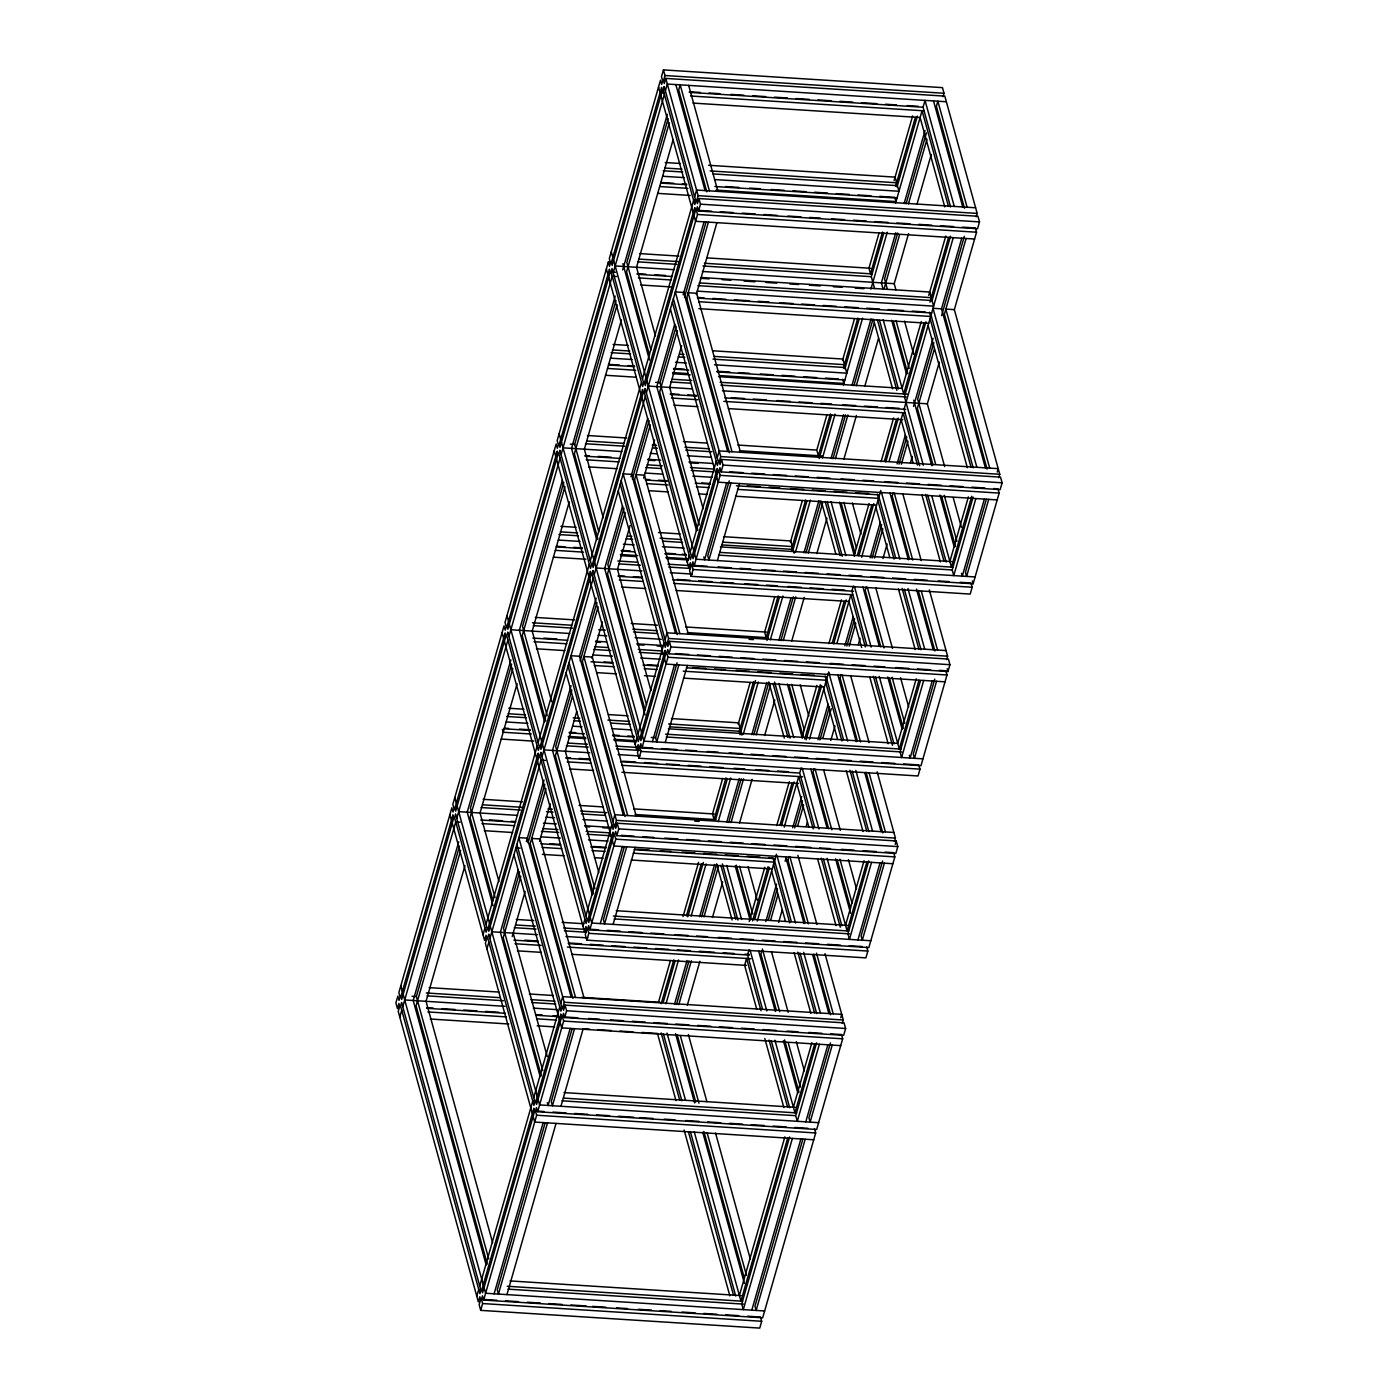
<?xml version="1.0" encoding="UTF-8"?>
<svg xmlns="http://www.w3.org/2000/svg" width="1398" height="1398" viewBox="0 0 1398 1398"><rect width="100%" height="100%" fill="white"/><g stroke="black" fill="none" stroke-linecap="round" stroke-linejoin="round"><path stroke-width="1.5" d="M612.691 262.37L608.322 262.108L557.173 440.527L558.326 444.774L557.33 448.234L556.159 444.005L505.01 622.425L506.181 626.671L505.185 630.149L504.014 625.902L452.847 804.322L454.018 808.568L453.022 812.046L451.851 807.799L398.849 992.65L400.02 996.896L399.024 1000.374L397.853 996.127L395.896 1002.943L397.451 1008.587L398.919 1003.449L399.706 1006.315L398.238 1011.453L478.343 1301.87L479.829 1296.732L480.615 1299.598L479.147 1304.736L480.685 1310.363L759.726 1328.1L761.683 1321.285L760.512 1317.038L747.423 1316.2M943.038 96.689L944.017 93.264L942.462 87.637L663.438 69.9L661.481 76.715L662.652 80.962L661.656 84.439L660.485 80.193L609.318 258.63L610.489 262.859L609.493 266.336L608.322 262.108M663.438 69.9L664.994 75.527L663.526 80.665L664.312 83.531L665.78 78.41L944.821 96.13L977.167 213.405L976.171 216.83M611.048 271.998L612.044 268.521L643.639 383L642.643 386.477L611.048 271.998L615.417 272.278M399.793 1017.08L401.75 1010.265M402.746 1006.787L455.748 821.937L460.099 822.216M456.744 818.459L507.911 640.039M508.907 636.562L560.074 458.142M561.07 454.665L612.219 276.227L616.588 276.507M613.215 272.75L664.382 94.33M665.378 90.853L667.335 84.037L946.359 101.757M458.701 841.823L413.196 1000.496L486.154 1264.963M510.864 659.908L467.212 812.186L493.005 905.712M562.433 480.091L519.357 630.271L544.591 721.735M615.19 296.114L571.52 448.374L596.754 539.838M622.704 269.901L667.353 114.217M488.741 1258.951L416.359 996.529L459.47 846.209M511.633 664.295L470.375 808.219L495.049 897.673M563.796 482.397L522.52 626.321L547.212 715.776M598.798 531.799L574.683 444.407L615.959 300.483M668.122 118.585L626.846 262.509L650.944 349.902M460.641 850.456L416.062 1005.913L487.273 1264.072M512.804 668.541L470.06 817.585L493.005 900.731M564.967 486.626L522.223 635.688L545.727 720.914M617.13 304.729L574.386 453.791L597.89 539.016M669.293 122.832L626.549 271.894L649.476 355.04M464.957 865.607L426.041 1001.317L492.62 1242.7M517.12 683.674L480.038 812.989L498.964 881.596M569.283 501.777L532.201 631.092L551.703 701.761M621.446 319.88L584.364 449.195L603.289 517.784M672.997 140.062L636.527 267.298L655.435 335.887M483.026 934.773L484.984 927.94M485.98 924.462L537.147 746.043M538.143 742.565L589.309 564.145M590.306 560.668L641.472 382.248M642.468 378.771L693.635 200.333L697.986 200.613M694.631 196.856L696.588 190.041L975.612 207.778M665.78 78.41L698.126 195.668L696.658 200.805L697.445 203.689L698.93 198.551L977.953 216.271L979.509 221.898L977.552 228.73L698.528 210.993L697.357 206.764L696.361 210.242L697.532 214.471L646.365 392.908M486.923 948.91L488.881 942.077M489.877 938.6L541.043 760.18L545.412 760.46M542.04 756.702L593.206 578.283M594.202 574.805L645.369 396.368M698.528 210.993L700.485 204.178L698.93 198.551M518.291 869.748L500.344 932.326L540.17 1076.687M526.364 841.579L544.014 780.049M571.048 685.754L552.507 750.429L592.333 894.79M579.419 656.553L596.16 598.152M622.599 505.936L604.67 568.514L645.055 714.972M630.987 476.735L647.728 418.334M674.762 324.039L656.815 386.617L696.641 530.978M683.133 294.838L704.068 221.845M519.654 872.037L503.507 928.359L542.774 1070.693M528.025 842.837L544.783 784.435M571.817 690.14L555.67 746.462L594.919 888.779M580.187 660.939L596.929 602.538M623.98 508.243L607.833 564.547L646.505 704.784M632.35 479.042L649.091 420.623M699.245 524.984L659.978 382.65L676.143 326.328M684.513 297.127L706.042 222.037M520.825 876.284L503.21 937.726L541.288 1075.831M529.79 844.986L545.954 788.682M572.394 696.466L555.356 755.829L593.451 893.916M581.952 663.089L598.099 606.767M625.151 512.472L607.518 573.931L645.037 709.922M634.115 481.192L650.262 424.87M677.296 330.575L659.681 392.034L697.777 530.122M686.278 299.294L708.402 222.107M512.21 936.555L525.141 891.417M539.506 841.369L550.27 803.815M576.71 711.599L565.334 751.233L598.816 872.597M591.983 658.353L602.416 621.918M630.061 525.526L617.497 569.336L650.979 690.682M643.639 478.151L654.579 440.021M681.63 345.725L669.659 387.438L703.142 508.785M696.291 294.541L716.912 222.649M476.788 1296.243L478.745 1289.41M479.741 1285.933L532.743 1101.1L537.112 1101.362M533.739 1097.622L559.742 1006.927M560.755 1003.449L562.695 996.634L841.736 1014.371L840.757 1017.779M582.949 926.018L584.906 919.185M585.902 915.707L611.905 825.03M612.901 821.552L614.858 814.737L893.881 832.457M635.111 744.103L637.069 737.288M638.065 733.81L664.067 643.132L668.436 643.412M665.064 639.655L667.021 632.822L946.044 650.559M687.274 562.206L689.231 555.39M690.228 551.913L716.23 461.235M717.226 457.758L719.184 450.925L998.207 468.662L997.228 472.07M571.205 997.176L527.343 838.171L518.833 837.629L564.25 1002.261L562.782 1007.399L563.569 1010.265L565.054 1005.127L844.077 1022.864L845.633 1028.491L843.676 1035.324L564.652 1017.587L563.481 1013.358L562.485 1016.818L563.656 1021.064L537.653 1111.76L816.677 1129.479L842.679 1038.801L841.509 1034.555L830.604 1033.856M623.368 815.279L579.506 656.256L570.996 655.714L616.413 820.364L614.945 825.502L615.732 828.367L617.2 823.23L896.24 840.967L897.796 846.594L895.838 853.427L616.798 835.689L615.627 831.443L614.631 834.921L615.802 839.167L589.799 929.845L868.84 947.582L894.842 856.887L893.672 852.658L884.951 852.098M675.531 633.364L631.669 474.359L623.159 473.817L668.576 638.467L667.108 643.604L667.894 646.47L669.362 641.332L948.403 659.07L949.941 664.697L947.984 671.512L668.96 653.792L667.79 649.546L666.794 653.023L667.964 657.27L641.962 747.947L920.985 765.685L946.988 674.989L945.834 670.743L939.281 670.341M727.694 451.467L683.832 292.462L675.321 291.92L720.739 456.569L719.271 461.69L720.057 464.573L721.525 459.435L1000.549 477.155L1002.104 482.799L1000.147 489.615L721.123 471.877L719.953 467.648L718.956 471.126L720.127 475.355L694.124 566.05L973.148 583.77L999.151 493.092L997.98 488.846L993.629 488.566M480.685 1310.363L482.642 1303.548L481.471 1299.301L482.467 1295.841L483.638 1300.07L762.679 1317.807L815.681 1132.957L814.51 1128.71M483.638 1300.07L536.657 1115.22L535.486 1110.991L536.483 1107.513L537.653 1111.76M866.673 946.813L867.843 951.059L865.886 957.875L586.845 940.155L588.803 933.322L587.632 929.093L588.628 925.616L589.799 929.845M903.562 763.937L918.818 764.916L919.989 769.145L918.032 775.977L639.008 758.24L640.966 751.425L639.795 747.179L640.791 743.701L641.962 747.947M960.094 582.319L970.981 583.018L972.152 587.247L970.195 594.08L691.171 576.343L693.128 569.528L691.958 565.281L692.954 561.804L694.124 566.05M564.652 1017.587L566.609 1010.771L565.054 1005.127M616.798 835.689L618.755 828.874L617.2 823.23M668.96 653.792L670.918 646.959L669.362 641.332M721.123 471.877L723.081 465.062L721.525 459.435M494.106 1293.797L543.193 1122.594M570.192 1028.421L548.103 1105.469L547.334 1102.638M600.266 923.571L622.355 846.524M652.429 741.674L674.518 664.627M726.68 482.729L704.592 559.759L703.806 556.946M545.168 1122.804L497.269 1289.83L498.439 1294.059L547.527 1122.856M572.166 1028.631L551.266 1101.502L552.437 1105.748L574.526 1028.701M624.329 846.734L603.429 919.604L604.6 923.851L626.688 846.804M678.851 664.906L656.763 741.936L655.592 737.707L677.086 662.739M729.249 480.842L707.755 555.792L708.908 560.039L731.014 482.992M506.95 1294.6L556.037 1123.398M560.947 1106.29L583.036 1029.243M613.11 924.375L635.199 847.345M665.256 742.478L687.344 665.448M717.419 560.581L739.507 483.533M658.493 1002.209L670.463 960.443M683.028 916.599L698.598 862.321M722.661 778.424L712.491 813.881L714.046 819.508L725.999 777.795M738.214 724.181L750.167 682.469M774.824 596.527L764.654 631.983L766.209 637.61L778.162 595.898M790.359 542.284L802.33 500.571M826.969 414.612L816.799 450.069L818.354 455.713L830.325 414M842.522 360.387L854.493 318.674M879.132 232.715L868.962 268.171L870.517 273.816L882.488 232.085M894.091 180.569L912.632 115.912M661.237 1003.659L673.819 959.814M686.383 915.97L701.359 863.772M739.158 731.905L753.522 681.84M791.32 550.008L805.685 499.942M843.483 368.111L857.83 318.045M895.646 186.196L915.375 117.362M663.229 1002.349L675.199 960.601M687.781 916.756L703.334 862.461M715.427 820.294L727.397 778.581M739.961 734.771L755.497 680.546M766.995 640.476L779.56 596.684M792.718 550.795L807.065 500.729M819.158 458.579L831.705 414.769M844.864 368.88L859.228 318.831M883.868 232.872L871.304 276.682L874.589 288.547M897.027 186.983L917.368 116.069M665.972 1003.816L678.554 959.972M691.119 916.127L706.095 863.929M718.188 821.762L730.735 777.952M743.299 734.16L758.258 681.997M770.333 639.847L782.897 596.055M795.462 552.245L810.421 500.1M822.496 457.95L835.06 414.158M843.431 384.957L862.566 318.202M870.902 289.124L887.223 232.243M895.594 203.042L922.068 110.704L948.456 206.327M674.483 1004.341L687.047 960.513M699.629 916.669L714.588 864.471M726.68 822.304L739.245 778.494M751.809 734.684L766.751 682.539M778.843 640.389L790.814 598.676M803.972 552.787L818.913 500.641M831.006 458.492L843.571 414.699M851.941 385.481L871.076 318.744M895.716 232.784L881.369 282.85L883.082 289.089M904.104 203.584L925.039 130.591M676.457 1004.568L689.022 960.723M701.586 916.878L716.562 864.68M728.655 822.496L741.22 778.703M753.767 734.894L768.725 682.748M780.818 640.599L793.365 596.806M805.93 552.996L820.888 500.851M832.963 458.701L845.528 414.891M853.898 385.691L873.051 318.954M897.691 232.994L884.532 278.884L887.415 289.369M906.061 203.793L926.402 132.88M678.816 1004.62L691.381 960.775M703.963 916.931L718.327 866.83M731.014 822.566L743.579 778.773M756.143 734.964L770.49 684.915M783.177 640.668L795.742 596.876M808.306 553.066L822.653 503M835.34 458.771L847.904 414.961M856.275 385.761L874.222 323.183M884.235 288.268L899.456 235.144M908.438 203.863L926.979 139.206M687.327 1005.162L699.891 961.317M712.456 917.472L722.644 881.981M739.525 823.107L752.089 779.315M764.636 735.505L774.807 700.049M791.687 641.21L804.234 597.4M816.799 553.608L826.969 518.151M843.833 459.313L856.397 415.503M864.768 386.302L878.538 338.333M895.926 289.893L894.213 283.672L908.56 233.606M916.931 204.405L931.295 154.339M749.223 921.509L764.776 867.267M776.729 825.554L789.293 781.762M801.98 737.515L816.921 685.37M828.892 643.657L841.456 599.847M854.143 555.618L869.084 503.472M881.055 461.759L893.602 417.95M902.112 388.312L921.247 321.575M928.744 295.432L945.764 236.052M752.561 920.88L768.114 866.655M780.084 824.925L792.037 783.212M804.724 738.983L820.276 684.74M832.229 643.028L844.2 601.315M857.481 554.989L871.845 504.94M884.392 461.13L896.363 419.417M923.991 323.025L903.667 393.956L883.187 319.723M929.985 302.178L948.526 237.52M754.553 919.587L769.512 867.442M781.465 825.711L794.029 781.919M806.122 739.769L821.657 685.527M833.627 643.814L846.192 600.004M858.879 555.775L873.82 503.63M885.79 461.917L898.355 418.107M925.983 321.732L904.454 396.822L923.327 465.219M931.959 300.867L950.5 236.21M749.031 949.854L747.563 954.974L762.574 1009.373M757.297 921.037L776.449 854.3M784.226 827.179L798.73 776.554L813.164 828.857M801.194 767.956L799.726 773.077L814.737 827.476M809.459 739.14L828.595 672.386M836.983 643.185L850.893 594.657L865.327 646.959M853.357 586.059L851.889 591.179L866.9 645.579M861.622 557.243L880.757 490.488M889.128 461.288L903.056 412.742L917.49 465.062M953.261 237.677L904.052 409.282L919.639 465.761M765.807 921.579L776.572 884.043M792.718 827.721L801.701 796.423M817.97 739.682L828.14 704.225M844.881 645.824L853.252 616.623M870.133 557.785L880.286 522.31M897.044 463.909L905.415 434.708M913.523 406.416L933.06 338.333M941.431 309.133L961.754 238.202M768.376 919.709L777.34 888.412M785.117 861.29L786.323 857.131M794.693 827.931L802.469 800.809M819.927 739.891L829.503 706.514M846.856 646.016L854.615 618.912M872.09 557.977L881.666 524.617M899.001 464.119L906.778 436.997M933.829 342.702L917.665 399.024L935.577 463.944M941.605 315.599L964.323 236.332M761.875 950.692L760.896 954.1L776.467 1010.597M770.735 919.762L777.917 894.737M787.476 861.36L788.874 856.52M797.646 825.903L803.64 805.056M814.038 768.778L813.059 772.203L828.63 828.699M822.898 737.864L831.268 708.664M839.639 679.463L841.037 674.622M849.215 646.086L855.786 623.141M866.183 586.88L865.205 590.306L880.792 646.802M874.466 558.047L882.837 528.846M891.802 497.566L893.2 492.725M901.378 464.188L907.949 441.244M934.388 349.028L917.368 408.408L932.955 464.887M943.965 315.668L966.088 238.481M778.651 922.4L782.233 909.888M806.157 826.445L807.345 822.269M830.796 740.503L834.99 725.894M858.32 644.548L860.102 638.292M882.959 558.588L887.153 543.997M910.482 462.651L912.265 456.395M944.664 466.583L927.346 403.812L939.316 362.082M954.257 309.937L976.555 232.208L975.385 227.961L962.296 227.14M739.385 1295.492L784.89 1136.819M793.382 1107.164L811.906 1042.628M845.545 925.266L864.051 860.714M897.708 743.369L916.214 678.816M949.871 561.472L968.377 496.919M787.633 1138.269L740.94 1301.119L694.229 1131.768M814.65 1044.096L794.938 1112.808L774.929 1040.217M866.812 862.182L847.101 930.893L827.074 858.32M918.958 680.284L899.264 748.996L879.237 676.405M971.715 496.307L951.426 567.099L931.977 496.605M789.625 1136.958L741.726 1303.985L743.282 1309.629L792.386 1138.426M816.624 1042.786L795.742 1115.674L797.297 1121.301L819.385 1044.254M868.787 860.888L847.887 933.777L849.442 939.404L871.531 862.356M920.356 681.071L900.05 751.862L901.605 757.506L923.694 680.459M973.113 497.094L952.213 569.965L953.768 575.592L975.856 498.562M751.792 1310.171L800.879 1138.968M805.79 1121.843L827.878 1044.795M857.953 939.945L880.041 862.898M932.204 681.001L910.115 758.048L909.329 755.217M984.367 499.103L962.278 576.133L961.492 573.302M802.854 1139.178L754.955 1306.204L756.126 1310.433L805.213 1139.23M830.447 1042.925L808.953 1117.876L810.124 1122.122L832.212 1045.075M882.61 861.011L861.116 935.978L862.286 940.225L884.375 863.178M934.773 679.113L913.278 754.081L914.449 758.31L936.538 681.28M986.324 499.296L965.441 572.166L966.595 576.413L988.701 499.366M842.295 1023.423L843.291 1019.998L824.995 953.681M894.458 841.526L895.436 838.101L877.158 771.783M946.621 659.611L947.599 656.186L929.32 589.886M998.784 477.714L999.762 474.289L954.345 309.64L945.834 309.098L989.697 468.12M895.262 844.392L896.24 840.967M664.994 75.527L944.017 93.264M689.371 91.761L700.276 92.443M708.996 93.002L719.9 93.701M730.787 94.382L743.876 95.221M752.596 95.763L765.667 96.602M774.387 97.161L787.476 97.982M796.196 98.542L809.267 99.38M817.987 99.922L831.076 100.761M839.796 101.303L852.867 102.141M861.587 102.701L876.843 103.662M885.563 104.221L896.467 104.92M907.372 105.601L918.259 106.3M689.354 92.373L922.61 107.209M664.347 92.932L660.083 92.652L658.528 87.025M690.542 95.99L923.798 110.809M692.954 103.085L919.657 117.502M665.238 162.535L680.407 163.496M708.594 165.279L895.07 177.127L896.625 182.771L710.149 170.923M664.609 168.022L681.962 169.123M663.246 170.766L682.748 171.989M713.102 173.929L897.411 185.637L898.966 191.264L714.658 179.556M662.617 176.253L684.304 177.633M660.677 182.439L673.679 183.278M682.346 183.82L686.698 184.099M725.719 186.581L738.738 187.402M749.573 188.101L760.407 188.782M771.259 189.481L784.261 190.303M792.946 190.844L805.947 191.683M814.615 192.225L827.633 193.064M836.301 193.606L849.32 194.427M857.988 194.986L870.989 195.807M879.674 196.367L894.842 197.328L896.013 201.574L716.056 190.128M660.66 183.068L686.68 184.728M714.885 186.511L897.009 198.097M659.664 186.546L687.868 188.346M698.126 195.668L977.167 213.405M657.724 193.378L690.245 195.44M700.485 204.178L979.509 221.898M696.361 210.242L711.617 211.203M720.337 211.762L733.408 212.583M742.128 213.143L755.217 213.981M763.937 214.523L777.008 215.362M787.913 216.043L800.984 216.882M809.704 217.441L820.609 218.123M831.513 218.822L844.584 219.661M853.304 220.202L866.393 221.041M875.113 221.6L888.184 222.422M896.904 222.981L909.993 223.802M918.713 224.362L931.784 225.2M940.505 225.742L953.576 226.581M697.532 214.471L976.555 232.208M974.598 239.023L695.575 221.303L694.02 215.659M639.62 253.597L678.851 256.096M707.196 257.896L870.692 268.276M638.991 259.102L678.222 261.583M704.382 263.243L872.247 273.921M637.61 261.828L676.842 264.327M703.002 265.987L870.849 276.647M615.172 265.935L674.028 269.674M702.373 271.474L894.213 283.672M702.041 277.555L929.722 292.025L931.278 297.652L699.262 282.903M637.208 273.659L645.928 274.218M654.648 274.759L665.553 275.458M637.208 274.288L672.089 276.489M700.415 278.307L709.136 278.849M722.224 279.687L730.944 280.247M744.016 281.068L754.92 281.767M765.824 282.448L776.711 283.147M789.8 283.986L798.52 284.528M809.407 285.227L820.311 285.908M833.4 286.747L842.12 287.306M855.192 288.128L863.912 288.687M638.379 277.887L671.075 279.967M697.882 285.646L932.064 300.518L933.619 306.145L697.27 291.134M640.791 285L671.302 286.94M697.48 297.459L703.998 297.879M712.665 298.438L725.684 299.259M734.352 299.801L749.52 300.78M758.205 301.321L769.04 302.02M779.892 302.702L792.893 303.523M801.561 304.082L814.58 304.904M823.247 305.463L836.266 306.284M844.934 306.844L857.935 307.665M866.62 308.207L879.622 309.045M888.307 309.587L903.475 310.548M912.143 311.107L925.161 311.929M697.48 298.089L931.662 312.977M698.651 301.706L930.666 316.455L929.495 312.208M698.878 308.661L928.709 323.27M613.075 344.432L628.244 345.393M712.805 350.776L842.907 359.041L844.462 364.668L714.361 356.403M612.464 349.919L629.799 351.038M679.673 354.201L684.006 354.48M611.083 352.663L630.603 353.904M678.292 356.927L684.81 357.346M712.997 359.129L845.266 367.534L846.804 373.179L714.553 364.773M610.472 358.15L632.141 359.531M675.514 362.292L686.348 362.973M608.514 364.354L619.349 365.035M628.034 365.594L634.535 365.996M673.556 368.478L684.408 369.177M716.929 371.239L729.931 372.06M738.616 372.619L749.45 373.301M760.285 374L773.304 374.821M781.971 375.363L794.99 376.202M803.658 376.744L816.677 377.582M825.344 378.124L838.346 378.945M608.514 364.983L634.535 366.626M673.556 369.107L688.742 370.068M716.929 371.868L844.864 379.994M607.518 368.443L635.706 370.243M672.56 372.584L687.746 373.546M720.267 375.608L843.85 383.471L842.697 379.225M672.753 373.738L690.193 374.856M718.537 376.656L901.64 388.294M672.141 379.242L691.748 380.483M720.092 382.283L907.564 394.201M605.561 375.276L635.915 377.198M670.743 381.969L690.367 383.209M720.879 385.149L906.166 396.927M655.662 382.37L659.978 382.65M648.322 386.075L691.923 388.854M722.434 390.793L927.346 403.812M670.358 393.799L679.079 394.358M687.799 394.9L696.519 395.459M731.399 397.679L744.47 398.5M753.19 399.059L766.279 399.898M777.166 400.579L790.254 401.418M798.974 401.977L812.046 402.799M820.766 403.358L831.67 404.039M842.575 404.738L855.646 405.577M864.366 406.119L877.455 406.958M886.157 407.517L899.246 408.338M670.341 394.428L696.501 396.088M724.846 397.888L905.764 409.387M671.529 398.046L697.689 399.706M723.849 401.366L904.768 412.864M673.923 405.14L697.899 406.661M728.428 408.6L902.811 419.68M587.457 435.512L626.706 437.993M683.377 441.593L707.353 443.114M737.864 445.053L816.345 450.051M586.828 440.999L623.892 443.358M652.237 445.158L656.588 445.438M684.933 447.238L708.908 448.758M739.42 450.698L822.269 455.958M585.447 443.725L624.679 446.224M653.023 448.024L657.375 448.304M685.719 450.104L711.879 451.764M570.349 444.145L574.683 444.407M720.739 456.569L999.762 474.289M563.027 447.832L621.883 451.571M650.21 453.371L656.763 453.791M687.274 455.731L711.25 457.251M647.728 459.313L660.73 460.134M688.917 461.934L712.77 463.454M585.063 455.556L589.414 455.835M598.134 456.395L611.223 457.216M585.046 456.185L619.926 458.404M648.253 460.204L654.806 460.624M689.686 462.825L698.388 463.385M723.081 465.062L1002.104 482.799M586.234 459.802L618.93 461.882M647.099 464.8L662.285 465.779M690.472 467.561L714.326 469.081M729.861 471.808L742.932 472.646M751.652 473.206L764.741 474.027M773.461 474.586L786.532 475.407M795.252 475.967L808.341 476.805M817.061 477.347L830.132 478.186M841.037 478.885L854.108 479.706M862.828 480.265L873.733 480.947M884.637 481.646L897.708 482.485M906.428 483.026L919.517 483.865M928.22 484.424L941.308 485.246M950.028 485.805L963.1 486.626M971.82 487.186L984.908 488.024M645.736 467.544L660.904 468.505M691.259 470.427L712.945 471.808M588.628 466.897L616.972 468.697M720.127 475.355L999.151 493.092M645.107 473.031L662.46 474.132M692.814 476.071L712.333 477.312M997.193 499.907L718.17 482.188L716.615 476.543M645.334 479.374L649.668 479.636M658.336 480.196L667.003 480.737M701.709 482.957L710.376 483.498M747.231 485.84L760.25 486.661M768.917 487.22L779.769 487.902M790.604 488.601L803.623 489.422M812.29 489.982L825.292 490.803M833.977 491.362L846.978 492.183M855.663 492.725L868.665 493.564M645.334 480.003L667.003 481.366M695.19 483.166L710.376 484.127M736.396 485.788L879.499 494.875M646.505 483.603L668.174 484.984M696.361 486.784L709.38 487.605M737.567 489.387L878.503 498.352L877.332 494.106M648.882 490.698L668.401 491.939M698.755 493.878L707.423 494.42M735.61 496.22L876.546 505.167M560.913 526.33L576.098 527.291M658.493 532.533L680.162 533.914M723.535 536.675L790.761 540.939L792.299 546.566L722.923 542.162M560.301 531.834L577.636 532.935M627.51 536.098L631.844 536.378M660.048 538.16L681.717 539.541M558.92 534.56L578.44 535.801M626.147 538.824L632.647 539.244M663.001 541.166L682.521 542.407M721.543 544.888L793.103 549.431L794.134 553.189M720.512 546.898L951.584 561.577M558.309 540.047L579.995 541.428M623.351 544.189L634.203 544.87M662.39 546.67L684.076 548.051M719.9 552.385L953.139 567.204M718.502 555.111L951.758 569.93M556.352 546.251L565.019 546.81M573.704 547.352L582.372 547.911M621.394 550.375L630.079 550.934M666.933 553.276L675.601 553.835M682.119 554.237L686.453 554.517M556.352 546.88L582.372 548.523M621.394 551.004L634.412 551.843M664.766 553.765L686.453 555.146M555.356 550.358L583.543 552.14M620.397 554.482L637.75 555.583M665.937 557.383L687.624 558.763M975.105 576.955L696.082 559.217L694.526 553.591M620.607 555.653L635.863 556.614M666.374 558.553L688.183 559.934M691.958 565.281L707.213 566.242M718.118 566.941L731.189 567.78M739.909 568.322L750.813 569.021M761.718 569.72L774.789 570.541M783.509 571.1L796.598 571.922M805.318 572.481L818.389 573.32M827.109 573.862L840.198 574.7M848.918 575.26L861.989 576.081M870.709 576.64L883.781 577.479M892.501 578.021L905.589 578.859M914.309 579.401L927.381 580.24M938.285 580.939L949.19 581.62M617.794 561L637.418 562.241M667.929 564.18L689.738 565.578M553.398 557.173L585.919 559.235M618.58 563.866L640.389 565.264M668.716 567.064L690.525 568.444M693.128 569.528L972.152 587.247M596.16 567.972L641.944 570.891M670.271 572.691L692.08 574.071M618.196 575.696L624.731 576.116M633.451 576.675L642.171 577.217M677.051 579.436L690.14 580.275M698.86 580.817L711.932 581.655M720.652 582.215L733.723 583.036M744.627 583.735L757.716 584.556M766.436 585.115L777.323 585.814M788.227 586.496L801.316 587.335M810.036 587.894L823.107 588.715M831.827 589.274L844.899 590.096M618.178 576.326L642.154 577.846M672.683 579.786L853.619 591.284M619.366 579.943L643.342 581.463M673.871 583.403L852.623 594.762M621.778 587.038L645.754 588.558M676.265 590.498L848.481 601.437M535.294 617.409L574.543 619.891M631.214 623.508L657.375 625.168M685.719 626.968L766.366 632.088M532.498 622.757L571.73 625.255M632.77 629.135L656.745 630.655M687.274 632.595L767.921 637.715M533.285 625.622L572.516 628.121M598.676 629.782L605.229 630.201M633.556 632.001L657.532 633.521M749.101 639.34L753.452 639.62M668.576 638.467L947.599 656.186M510.864 629.747L569.72 633.486M598.064 635.286L606.784 635.828M635.111 637.628L661.271 639.288M543.805 638.152L556.876 638.991M595.565 641.21L606.4 641.909M636.754 643.831L662.774 645.492M532.883 638.082L567.763 640.301M596.107 642.101L600.458 642.381M637.523 644.74L644.059 645.142M657.13 645.981L661.499 646.26M670.918 646.959L949.941 664.697M534.071 641.699L566.767 643.779M594.954 646.715L607.955 647.536M638.309 649.458L662.163 650.979M675.514 653.582L688.602 654.404M697.322 654.963L710.394 655.784M719.114 656.344L732.202 657.182M740.923 657.724L753.994 658.563M762.714 659.122L775.785 659.943M784.505 660.503L797.594 661.341M806.314 661.883L819.385 662.722M830.29 663.403L843.378 664.242M852.098 664.801L865.17 665.623M873.89 666.182L884.794 666.881M895.681 667.562L908.77 668.401M917.49 668.943L930.561 669.782M593.573 649.441L610.909 650.542M639.096 652.342L662.949 653.845M536.465 648.794L564.809 650.594M667.964 657.27L946.988 674.989M592.962 654.928L612.464 656.169M640.651 657.969L660.171 659.209M945.031 681.822L666.007 664.085L664.452 658.458M604.006 661.953L612.691 662.512M647.379 664.714L658.213 665.396M692.919 667.615L705.92 668.436M714.588 668.978L725.44 669.677M736.274 670.358L749.293 671.197M757.961 671.739L770.962 672.56M779.647 673.12L792.649 673.941M801.334 674.5L814.335 675.321M591.005 661.761L612.674 663.141M643.045 665.064L658.213 666.025M686.401 667.825L827.336 676.772M594.342 665.518L613.862 666.741M644.216 668.681L657.217 669.502M683.238 671.162L826.34 680.249L825.187 676.003M596.719 672.613L616.238 673.853M644.426 675.636L655.26 676.335M683.447 678.117L824.401 687.082M508.75 708.244L523.935 709.205M608.497 714.57L628.017 715.811M671.372 718.572L738.598 722.836L740.154 728.48L668.594 723.919M508.138 713.731L525.491 714.832M573.18 717.856L579.698 718.275M607.885 720.075L629.572 721.438M506.758 716.458L526.277 717.698M573.984 720.739L580.485 721.141M610.839 723.081L630.358 724.321M669.38 726.803L740.94 731.346L741.971 735.103M668.366 728.795L897.254 743.334M506.146 721.962L527.832 723.343M573.372 726.226L582.04 726.785M612.394 728.707L631.913 729.948M665.553 734.142L900.976 749.101M666.339 737.008L901.78 751.984M504.189 728.148L508.523 728.428M519.374 729.109L530.209 729.808M569.248 732.29L575.749 732.692M612.604 735.033L619.104 735.453M627.789 736.012L634.29 736.414M651.258 737.428L655.592 737.707M504.189 728.777L530.209 730.438M569.248 732.919L584.416 733.88M612.604 735.663L634.29 737.043M922.942 758.852L643.919 741.132L642.364 735.488M531.38 734.037L503.193 732.255L502.406 729.424M568.235 736.396L585.587 737.497M613.774 739.28L635.461 740.66M568.444 737.55L585.884 738.651M614.211 740.451L636.02 741.849M639.795 747.179L652.883 748.017M661.604 748.577L676.859 749.538M685.579 750.097L696.484 750.778M707.371 751.477L718.275 752.176M729.179 752.858L742.251 753.697M750.971 754.238L764.059 755.077M772.779 755.636L785.851 756.458M794.571 757.017L807.642 757.856M816.362 758.398L829.451 759.236M838.171 759.796L851.242 760.617M859.962 761.176L873.051 761.997M881.771 762.557L894.842 763.395M567.815 743.037L587.44 744.295M615.767 746.095L637.575 747.476M501.235 739.07L533.756 741.15M566.417 745.781L588.226 747.161M616.57 748.961L640.546 750.481M640.966 751.425L919.989 769.145M543.997 749.887L589.781 752.788M618.126 754.588L639.917 755.969M566.033 757.594L570.401 757.873M579.121 758.432L590.008 759.131M622.722 761.194L635.793 762.032M644.513 762.592L657.584 763.413M666.304 763.972L679.393 764.811M688.113 765.353L701.184 766.191M709.904 766.751L722.993 767.572M733.898 768.271L744.784 768.952M755.689 769.651L768.76 770.49M777.48 771.032L788.385 771.731M566.015 758.223L590.008 759.743M620.52 761.683L799.272 773.042M567.204 761.84L591.179 763.36M621.708 765.3L802.644 776.799M569.615 768.935L593.591 770.473M621.935 772.273L798.503 783.492M483.149 799.307L522.38 801.805M579.052 805.405L603.027 806.926M633.556 808.865L714.203 813.986M482.52 804.794L521.751 807.293M547.911 808.953L552.28 809.232M580.607 811.032L606.767 812.692M635.111 814.492L715.759 819.63M481.122 807.537L520.371 810.019M546.531 811.679L553.066 812.098M581.393 813.898L605.386 815.418M694.754 821.098L699.122 821.377M616.413 820.364L895.436 838.101M458.701 811.644L517.557 815.384M545.902 817.183L554.622 817.743M582.949 819.543L606.942 821.063M543.403 823.125L556.404 823.946M584.591 825.729L610.611 827.389M489.457 819.91L502.529 820.748M511.249 821.308L515.617 821.57M480.72 819.979L515.6 822.199M585.36 826.637L589.711 826.917M602.8 827.738L609.336 828.158M618.755 828.874L897.796 846.594M481.908 823.597L514.604 825.676M542.791 828.612L557.959 829.573M586.146 831.373L610 832.876M621.184 835.34L634.255 836.179M642.975 836.72L653.88 837.419M664.784 838.101L677.855 838.94M686.575 839.499L699.647 840.32M708.367 840.88L721.455 841.718M730.175 842.26L743.247 843.099M751.967 843.658L765.056 844.479M773.776 845.039L786.847 845.86M795.567 846.419L810.823 847.398M819.543 847.939L830.447 848.638M841.351 849.337L854.423 850.159M863.143 850.718L876.231 851.539M541.41 831.338L558.763 832.439M586.95 834.239L610.804 835.759M484.302 830.692L512.647 832.509M615.802 839.167L894.842 856.887M540.799 836.843L560.318 838.084M588.506 839.866L608.008 841.107M892.885 863.719L613.844 845.982L612.307 840.355M549.676 843.728L560.528 844.409M593.049 846.472L606.05 847.31M636.422 849.233L649.423 850.054M660.275 850.753L671.11 851.434M681.944 852.133L694.963 852.955M703.631 853.496L716.65 854.335M725.317 854.877L738.319 855.716M747.004 856.258L760.005 857.079M768.69 857.638L773.024 857.918L774.195 862.147L633.242 853.199M541.009 843.798L560.528 845.039M590.882 846.961L606.05 847.939M634.238 849.722L775.191 858.669M542.179 847.415L561.699 848.656M592.053 850.578L605.054 851.399M520.161 848.184L515.897 847.922L560.913 1011.173L561.909 1007.696L516.893 844.444M542.389 854.37L564.076 855.751M594.43 857.673L603.097 858.232M631.284 860.015L772.238 868.979M616.203 910.692L847.275 925.371M613.39 916.057L848.831 931.016M614.194 918.923L849.617 933.881M870.797 940.749L591.756 923.03L590.201 917.403M516.281 919.447L533.721 920.566M562.066 922.365L583.857 923.746M587.632 929.093L598.536 929.775M607.256 930.334L620.345 931.155M629.065 931.715L642.136 932.553M650.856 933.095L663.928 933.934M674.832 934.633L687.921 935.454M696.641 936.013L707.528 936.695M718.432 937.394L731.504 938.233M740.224 938.774L753.312 939.613M762.032 940.172L775.104 940.994M783.824 941.553L796.912 942.374M805.632 942.934L818.704 943.772M827.424 944.314L840.513 945.153M849.233 945.712L862.304 946.533M515.652 924.952L535.277 926.192M563.604 927.992L585.413 929.373M514.272 927.678L536.063 929.058M564.408 930.858L586.199 932.239M588.803 933.322L867.843 951.059M491.834 931.784L537.618 934.685M565.963 936.485L587.754 937.883M524.774 940.19L537.863 941.029M568.374 942.968L581.446 943.79M590.166 944.349L603.254 945.188M611.975 945.73L625.046 946.568M633.766 947.128L646.855 947.949M655.575 948.508L668.646 949.329M677.366 949.889L690.455 950.727M699.175 951.269L714.43 952.248M723.15 952.807L734.055 953.488M744.942 954.187L749.311 954.467M513.87 940.138L537.846 941.658M568.357 943.598L749.293 955.096M515.041 943.737L541.201 945.398M567.361 947.075L750.848 958.731M517.452 950.85L541.428 952.37M571.939 954.31L746.34 965.389M429.134 987.635L498.894 992.056M529.423 993.995L553.398 995.516M581.725 997.316L660.206 1002.314M426.338 992.982L500.449 997.7M530.978 999.64L554.954 1001.16M564.25 1002.261L843.291 1019.998M427.124 995.848L503.42 1000.706M531.764 1002.506L555.74 1004.026M412.043 996.267L416.359 996.529M404.704 999.954L504.975 1006.333M533.32 1008.133L557.295 1009.653M566.609 1010.771L845.633 1028.491M426.74 1007.678L433.275 1008.098M441.995 1008.657L455.084 1009.478M463.786 1010.038L476.875 1010.876M485.595 1011.418L498.667 1012.257M535.731 1014.616L542.267 1015.018M553.171 1015.717L557.522 1015.996M426.722 1008.308L505.202 1013.288M535.714 1015.228L557.522 1016.626M562.485 1016.818L577.741 1017.796M588.645 1018.495L599.532 1019.177M610.437 1019.876L623.508 1020.697M632.228 1021.256L645.317 1022.095M654.037 1022.637L667.108 1023.476M675.828 1024.035L688.917 1024.856M697.637 1025.416L710.708 1026.237M719.428 1026.796L732.517 1027.635M741.237 1028.177L754.308 1029.015M763.028 1029.575L776.117 1030.396M787.004 1031.095L797.909 1031.776M808.813 1032.475L821.884 1033.314M427.91 1011.925L506.391 1016.905M536.902 1018.845L556.526 1020.103M563.656 1021.064L842.679 1038.801M430.304 1019.02L508.785 1024M537.129 1025.8L554.569 1026.918M582.896 1028.718L589.449 1029.138M598.169 1029.679L611.241 1030.518M619.961 1031.077L633.049 1031.899M641.752 1032.458L657.025 1033.419M840.722 1045.617L561.699 1027.88L560.144 1022.253M564.041 1092.589L795.113 1107.286M563.411 1098.094L796.668 1112.913M562.031 1100.82L795.27 1115.639M818.634 1122.664L539.593 1104.927L538.055 1099.3M535.486 1110.991L544.206 1111.532M552.926 1112.092L565.998 1112.93M574.718 1113.472L587.789 1114.311M596.509 1114.87L609.598 1115.691M618.318 1116.251L633.574 1117.212M640.109 1117.631L653.198 1118.47M664.085 1119.151L674.989 1119.85M685.894 1120.549L698.965 1121.371M707.685 1121.93L720.774 1122.751M729.494 1123.31L742.565 1124.149M751.285 1124.691L764.374 1125.53M773.094 1126.089L786.165 1126.91M794.885 1127.47L807.974 1128.308M536.657 1115.22L815.681 1132.957M813.723 1139.772L534.7 1122.052L533.145 1116.408M510.043 1280.918L741.115 1295.597M507.229 1286.265L742.67 1301.223M508.033 1289.148L743.456 1304.107M764.636 1310.975L485.595 1293.255L484.04 1287.61M481.471 1299.301L496.744 1300.28M505.464 1300.839L518.536 1301.66M527.256 1302.22L540.344 1303.041M549.064 1303.6L562.136 1304.439M570.856 1304.981L586.111 1305.959M592.647 1306.379L605.736 1307.2M616.64 1307.899L627.527 1308.58M638.432 1309.279L651.503 1310.118M660.223 1310.66L671.127 1311.359M682.032 1312.058L695.103 1312.879M703.823 1313.438L716.912 1314.26M725.632 1314.819L738.703 1315.658M482.642 1303.548L761.683 1321.285M967.101 207.236L937.866 101.215L936.38 106.353L964.48 208.215M933.532 100.953L962.768 206.956M954.275 206.415L925.022 100.411L923.064 107.227L950.588 207.009M920.111 117.519L944.768 206.904M944.366 314.235L987.075 469.064M985.38 467.841L941.518 308.836L933.008 308.294L976.87 467.299M931.051 315.109L973.183 467.841M930.054 318.587L971.033 467.142M928.097 325.419L967.346 467.683M904.523 321.086L913.698 354.341M953.314 497.968L961.405 527.256M972.379 580.956L973.148 583.77M896.031 320.544L909.207 368.356M944.244 495.329L956.931 541.358M893.409 321.523L907.739 373.476M941.605 496.273L955.463 546.496M891.697 320.264L906.603 374.315M913.733 400.16L931.819 465.761M939.91 495.049L954.327 547.352M879.517 320.317L898.425 388.906M927.713 495.049L946.184 562.013M877.367 319.635L896.869 390.304M925.563 494.35L944.034 561.297M873.698 320.212L892.606 388.801M901.098 419.575L913.209 463.507M921.876 494.892L940.347 561.839M902.759 493.634L921.23 560.598M947.215 668.698L947.984 671.512M894.266 493.092L912.737 560.056M921.387 591.441L937.551 650.018M892.204 496.15L909.521 558.903M918.189 590.288L934.913 650.979M889.932 492.83L908.403 559.777M916.476 589.065L933.217 649.738M881.422 492.288L899.893 559.235M907.966 588.523L924.707 649.196M878.888 497.006L895.629 557.697M904.279 589.082L921.02 649.755M877.892 500.484L894.056 559.078M902.129 588.366L918.87 649.039M875.934 507.317L889.792 557.522M898.442 588.908L915.183 649.581M852.361 502.983L860.976 534.158M875.76 587.807L892.501 648.48M900.574 677.768L908.665 707.056M843.868 502.441L856.485 548.173M867.267 587.265L883.99 647.938M892.081 677.226L904.768 723.255M841.246 503.42L854.999 553.311M889.443 678.187L903.3 728.393M839.534 502.162L854.44 556.212M862.933 586.985L879.08 645.561M887.747 676.947L902.164 729.267M831.024 501.62L845.93 555.67M854.423 586.444L871.164 647.117M827.354 502.214L842.26 556.247M875.55 676.964L894.021 743.911M825.204 501.533L840.111 555.565M873.401 676.248L892.448 745.291M821.535 502.109L835.864 554.08M848.936 601.472L861.64 647.501M869.713 676.789L888.184 743.753M688.672 85.383L717.925 191.404M850.613 675.549L869.067 742.495M709.415 190.862L680.179 84.859L678.694 89.979L706.794 191.841M842.103 675.007L860.574 741.954M869.224 773.339L885.388 831.915M840.058 678.047L857.358 740.818M866.026 772.203L882.767 832.876M675.846 84.579L705.081 190.582M837.769 674.727L856.24 741.674M864.89 773.059L881.055 831.653M828.682 672.089L847.73 741.132M855.821 770.438L872.544 831.111M826.725 678.921L843.466 739.594M852.133 770.98L868.857 831.653M825.729 682.399L841.893 740.975M849.967 770.263L866.708 830.936M660.87 95.518L693.216 212.793M823.771 689.214L837.629 739.42M846.279 770.805L863.02 831.495M740.521 452.288L696.658 293.265L688.148 292.741L732.01 451.746M800.215 684.88L808.813 716.056M823.597 769.704L840.338 830.377M848.429 859.665L856.502 888.953M686.68 297.861L729.389 452.69M791.705 684.338L804.322 730.071M815.104 769.162L831.845 829.835M839.918 859.123L852.029 903.073M789.084 685.317L803.413 737.288M837.297 860.085L850.561 908.211M787.371 684.059L802.277 738.109M810.77 768.883L826.934 827.476M835.585 858.861L850.596 913.261M673.364 298.735L718.397 461.987L717.401 465.464L672.368 302.213M778.861 683.535L793.767 737.567M802.26 768.341L819.001 829.014M774.614 682.032L790.097 738.161M823.387 858.861L841.858 925.808M670.411 309.045L715.828 473.677M773.042 683.43L787.948 737.48M821.238 858.145L840.285 927.189M768.795 681.944L784.278 738.057M796.773 783.369L808.9 827.319M817.55 858.704L836.021 925.651M797.874 855.349L816.921 924.393M789.94 856.904L808.411 923.851M816.484 953.139L833.225 1013.83M787.895 859.945L805.213 922.715M813.863 954.1L830.604 1014.773M622.896 263.645L649.476 360.02M785.606 856.625L804.077 923.589M812.727 954.956L828.892 1013.55M611.276 251.797L612.831 257.442M613.617 260.308L645.981 377.582M646.767 380.448L693.74 550.725M777.113 856.083L795.567 923.047M803.658 952.335L820.381 1013.008M774.579 860.819L791.303 921.492M799.971 952.877L816.694 1013.55M773.583 864.296L789.73 922.872M797.821 952.16L814.545 1012.851M606.365 268.923L607.92 274.55M608.724 277.416L641.07 394.69M641.857 397.574L688.83 567.85L690.297 562.712L691.084 565.578L689.616 570.716L691.171 576.343M771.626 871.111L785.466 921.334M794.134 952.72L810.857 1013.393M688.358 634.185L644.495 475.18L636.003 474.638L679.865 633.644M748.052 866.777L757.227 900.05M771.451 951.601L788.175 1012.274M796.266 1041.58L804.339 1070.868M634.517 479.776L677.226 634.605M739.542 866.236L752.736 914.047M762.364 948.98L779.682 1011.733M788.332 1043.118L800.46 1087.067M736.344 865.152L751.25 919.185M784.558 1039.885L798.974 1092.205M735.208 865.974L750.114 920.006M758.607 950.797L775.348 1011.47M783.422 1040.759L797.856 1093.061M621.201 480.65L666.234 643.901L665.238 647.361L620.205 484.11M726.715 865.432L741.622 919.465M750.097 950.256L766.838 1010.929M722.451 863.929L737.934 920.059M771.242 1040.759L789.695 1107.705M618.248 490.943L663.666 655.575M720.896 865.327L735.802 919.377M761.001 1010.754L746.567 958.451L744.627 965.284L756.737 1009.216M769.075 1040.06L787.546 1107.006M716.632 863.842L732.115 919.971M764.811 1038.504L783.859 1107.548M559.113 433.695L560.668 439.339M561.472 442.205L593.818 559.48M594.604 562.346L641.577 732.622M554.22 450.82L555.757 456.464M556.561 459.33L588.908 576.605M589.694 579.471L636.667 749.747L638.135 744.61L638.938 747.476L637.453 752.613L639.008 758.24M636.195 816.082L592.333 657.077L583.84 656.536L627.702 815.541M688.358 1034.485L706.881 1101.641M715.566 1133.131L750.307 1259.074M582.372 661.673L625.063 816.502M680.442 1036.04L698.965 1103.214M707.073 1132.59L746.445 1275.308M677.226 1034.887L695.75 1102.043M703.858 1131.436L744.383 1278.349M675.531 1033.664L694.631 1102.935M702.74 1132.31L744.418 1283.434M569.038 662.547L614.072 825.799L613.075 829.276L568.042 666.025M667.021 1033.122L685.544 1100.296M566.085 672.84L611.503 837.489M663.334 1033.646L681.857 1100.82M690.542 1132.293L735.697 1296.016M661.167 1032.93L679.69 1100.104M688.375 1131.576L733.548 1295.299M657.479 1033.454L676.003 1100.628M684.111 1130.003L729.843 1295.824M506.967 615.609L508.523 621.236M509.309 624.102L541.655 741.377M542.441 744.243L589.414 914.519M502.057 632.717L503.612 638.362M504.398 641.228L536.745 758.502M537.531 761.368L584.504 931.645L585.972 926.507L586.776 929.373L585.29 934.511L586.845 940.155M584.049 997.997L540.187 838.975L531.677 838.433L575.539 997.456M530.209 843.571L572.918 998.399M513.94 854.737L559.34 1019.387M513.188 933.148L547.23 1056.573M454.804 797.507L456.36 803.134M457.146 806.017L489.492 923.274M490.279 926.158L537.251 1096.434M449.894 814.632L451.449 820.259M452.236 823.125L484.582 940.4L486.067 935.262L486.854 938.128L485.386 943.266L532.341 1113.542M400.807 985.835L402.362 991.462M403.148 994.327L483.254 1284.745M452.917 815.121L400.877 996.599L401.68 999.465L453.703 817.987L452.917 815.121M505.08 633.224L454.874 808.271L455.678 811.137L505.866 636.09L505.08 633.224M557.243 451.327L507.037 626.374L507.841 629.24L558.029 454.193L557.243 451.327M609.406 269.412L559.2 444.477L559.986 447.343L610.192 272.295L609.406 269.412M661.551 87.515L611.363 262.562L612.149 265.445L662.355 90.381L661.551 87.515M401.576 1002.541L400.579 1006.018L479.916 1293.657L480.912 1290.179L401.576 1002.541M455.573 814.23L454.577 817.69L486.154 932.186L487.151 928.709L455.573 814.23M507.736 632.315L506.74 635.793L538.317 750.289L539.313 746.812L507.736 632.315M559.899 450.418L558.903 453.896L590.48 568.392L591.476 564.914L559.899 450.418M664.207 86.624L663.211 90.084L694.789 204.58L695.785 201.102L664.207 86.624M538.213 753.365L488.024 928.412L488.811 931.278L539.016 756.231L538.213 753.365M590.375 571.467L540.187 746.515L540.974 749.38L591.162 574.333L590.375 571.467M642.538 389.553L592.35 564.617L593.136 567.483L643.325 392.436L642.538 389.553M694.701 207.655L644.495 382.72L645.299 385.586L695.488 210.521L694.701 207.655M488.723 934.371L487.71 937.848L533.914 1105.329L534.91 1101.851L488.723 934.371M540.869 752.456L539.873 755.934L586.077 923.431L587.073 919.954L540.869 752.456M593.032 570.559L592.036 574.036L638.239 741.534L639.236 738.057L593.032 570.559M645.194 388.661L644.198 392.139L690.402 559.619L691.398 556.159L645.194 388.661M533.826 1108.404L481.786 1289.882L482.572 1292.748L534.613 1111.288L533.826 1108.404M560.825 1014.249L535.784 1101.572L536.57 1104.437L561.612 1017.115L560.825 1014.249M612.988 832.352L587.946 919.657L588.733 922.523L613.774 835.218L612.988 832.352M665.133 650.454L640.109 737.76L640.896 740.625L665.937 653.32L665.133 650.454M717.296 468.54L692.255 555.862L693.059 558.728L718.083 471.423L717.296 468.54"/></g></svg>
